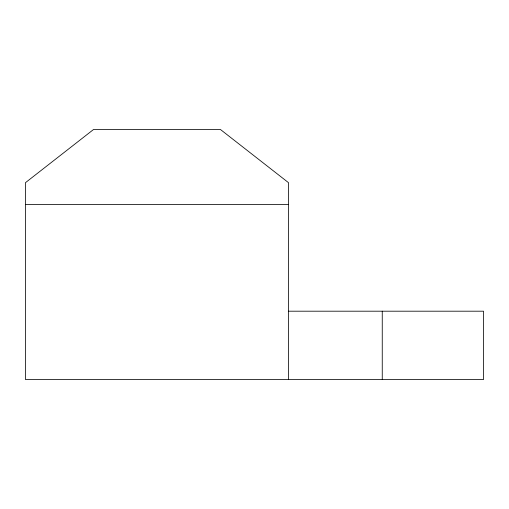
<?xml version="1.0" encoding="UTF-8"?>
<svg xmlns="http://www.w3.org/2000/svg" width="509" height="509" viewBox="0 0 509 509"><rect width="100%" height="100%" fill="white"/><g stroke="black" fill="none" stroke-linecap="round" stroke-linejoin="round"><path stroke-width="0.76" d="M25.45 204.459L288.52 204.459M288.52 311.196L483.55 311.196L483.55 379.529L25.45 379.529L25.45 182.686L93.567 129.471L220.403 129.471L288.52 182.686L288.52 379.529M382.253 311.196L382.253 379.529"/></g></svg>
